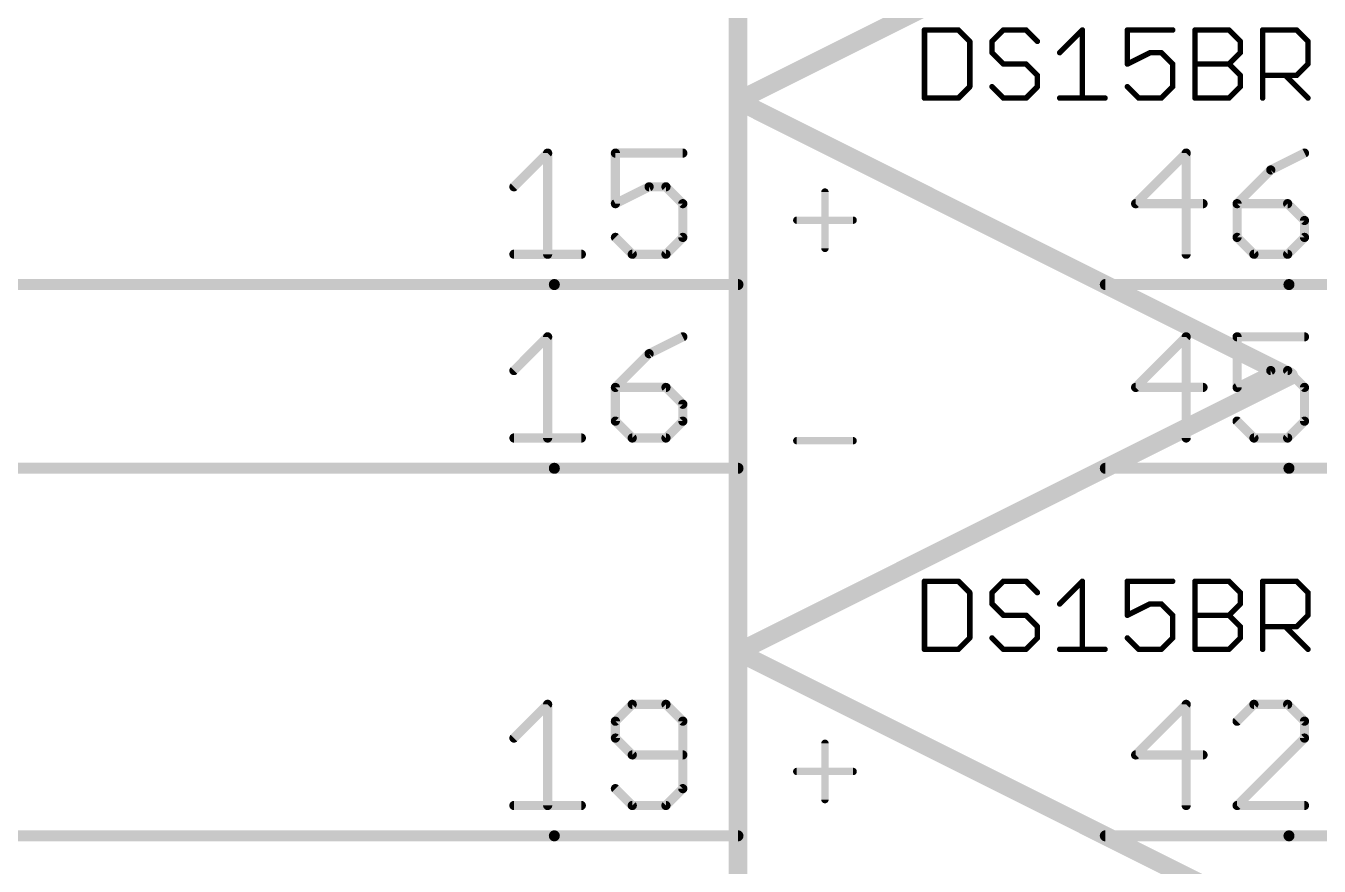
# Model space of a CAD drawing. Extents: x -72 to 265, y -97 to 216.
# Drawn here: x -53.03 to -35.14, y 45.3 to 56.92 of the extents above; entities that cross this region are included whole.
import ezdxf

# ---------------------------------------------------------------- set-up
doc = ezdxf.new("R2010")
doc.units = 0
for name, color, linetype in [('91', 94, 'CONTINUOUS'), ('94', 14, 'CONTINUOUS'), ('95', 251, 'CONTINUOUS'), ('96', 251, 'CONTINUOUS')]:
    doc.layers.add(name, color=color, linetype=linetype)

msp = doc.modelspace()

# ---------------------------------------------------------------- linework, layer by layer
at = {"layer": '91', "const_width": 0.1524}
for points in [[(-45.72, 53.34), (-58.42, 53.34)], [(-27.94, 53.34), (-35.56, 53.34)], [(-45.72, 50.8), (-58.42, 50.8)], [(-27.94, 50.8), (-35.56, 50.8)], [(-45.72, 45.72), (-58.42, 45.72)], [(-27.94, 45.72), (-35.56, 45.72)]]:
    msp.add_lwpolyline(points, dxfattribs=at)
at = {"layer": '91', "const_width": 0.0762}
for points in [[(-45.72, 53.3019, 1), (-45.72, 53.3781)], [(-35.56, 53.3781, 1), (-35.56, 53.3019)], [(-45.72, 50.7619, 1), (-45.72, 50.8381)], [(-35.56, 50.8381, 1), (-35.56, 50.7619)], [(-45.72, 45.6819, 1), (-45.72, 45.7581)], [(-35.56, 45.7581, 1), (-35.56, 45.6819)]]:
    msp.add_lwpolyline(points, format="xyb", dxfattribs=at)
at = {"layer": '94'}
for points, const_width in [([(-43.18, 63.5), (-43.18, 55.88)], 0.254), ([(-43.18, 55.88), (-35.56, 59.69)], 0.254), ([(-43.18, 55.88), (-43.18, 48.26)], 0.254), ([(-35.56, 52.07), (-43.18, 55.88)], 0.254), ([(-45.72, 53.34), (-43.18, 53.34)], 0.1524), ([(-35.56, 53.34), (-38.1, 53.34)], 0.1524), ([(-43.18, 48.26), (-35.56, 52.07)], 0.254), ([(-45.72, 50.8), (-43.18, 50.8)], 0.1524), ([(-35.56, 50.8), (-38.1, 50.8)], 0.1524), ([(-43.18, 48.26), (-43.18, 40.64)], 0.254), ([(-35.56, 44.45), (-43.18, 48.26)], 0.254), ([(-45.72, 45.72), (-43.18, 45.72)], 0.1524), ([(-35.56, 45.72), (-38.1, 45.72)], 0.1524)]:
    msp.add_lwpolyline(points, dxfattribs=dict(at, const_width=const_width))
for points, const_width in [([(-43.1165, 55.88, 1), (-43.2435, 55.88)], 0.127), ([(-43.1516, 55.9368, 1), (-43.2084, 55.8232)], 0.127), ([(-43.2084, 55.9368, 1), (-43.1516, 55.8232)], 0.127), ([(-43.2435, 55.88, 1), (-43.1165, 55.88)], 0.127), ([(-45.72, 53.3781, 1), (-45.72, 53.3019)], 0.0762), ([(-43.18, 53.3019, 1), (-43.18, 53.3781)], 0.0762), ([(-38.1, 53.3781, 1), (-38.1, 53.3019)], 0.0762), ([(-35.56, 53.3019, 1), (-35.56, 53.3781)], 0.0762), ([(-35.5316, 52.0132, 1), (-35.5884, 52.1268)], 0.127), ([(-35.5884, 52.0132, 1), (-35.5316, 52.1268)], 0.127), ([(-45.72, 50.8381, 1), (-45.72, 50.7619)], 0.0762), ([(-43.18, 50.7619, 1), (-43.18, 50.8381)], 0.0762), ([(-38.1, 50.8381, 1), (-38.1, 50.7619)], 0.0762), ([(-35.56, 50.7619, 1), (-35.56, 50.8381)], 0.0762), ([(-43.1165, 48.26, 1), (-43.2435, 48.26)], 0.127), ([(-43.1516, 48.3168, 1), (-43.2084, 48.2032)], 0.127), ([(-43.2084, 48.3168, 1), (-43.1516, 48.2032)], 0.127), ([(-43.2435, 48.26, 1), (-43.1165, 48.26)], 0.127), ([(-45.72, 45.7581, 1), (-45.72, 45.6819)], 0.0762), ([(-43.18, 45.6819, 1), (-43.18, 45.7581)], 0.0762), ([(-38.1, 45.7581, 1), (-38.1, 45.6819)], 0.0762), ([(-35.56, 45.6819, 1), (-35.56, 45.7581)], 0.0762)]:
    msp.add_lwpolyline(points, format="xyb", dxfattribs=dict(at, const_width=const_width))
at = {"layer": '95', "const_width": 0.127}
for points in [[(-46.2787, 54.6912), (-45.8126, 55.1573)], [(-45.8126, 55.1573), (-45.8126, 53.7591)], [(-43.9432, 55.1573), (-44.8754, 55.1573)], [(-44.8754, 55.1573), (-44.8754, 54.4582)], [(-36.9818, 55.1573), (-37.6809, 54.4582)], [(-36.9818, 53.7591), (-36.9818, 55.1573)], [(-35.3455, 55.1573), (-35.8116, 54.9243)], [(-35.8116, 54.9243), (-36.2776, 54.4582)], [(-44.8754, 54.4582), (-44.4093, 54.6912)], [(-44.4093, 54.6912), (-44.1763, 54.6912)], [(-44.1763, 54.6912), (-43.9432, 54.4582)], [(-43.9432, 54.4582), (-43.9432, 53.9921)], [(-37.6809, 54.4582), (-36.7488, 54.4582)], [(-36.2776, 54.4582), (-36.2776, 53.9921)], [(-35.5785, 54.4582), (-36.2776, 54.4582)], [(-35.3455, 54.2252), (-35.5785, 54.4582)], [(-35.3455, 53.9921), (-35.3455, 54.2252)], [(-44.6423, 53.7591), (-44.8754, 53.9921)], [(-43.9432, 53.9921), (-44.1763, 53.7591)], [(-36.2776, 53.9921), (-36.0446, 53.7591)], [(-35.5785, 53.7591), (-35.3455, 53.9921)], [(-46.2787, 53.7591), (-45.3465, 53.7591)], [(-44.1763, 53.7591), (-44.6423, 53.7591)], [(-36.0446, 53.7591), (-35.5785, 53.7591)], [(-46.2787, 52.1512), (-45.8126, 52.6173)], [(-45.8126, 52.6173), (-45.8126, 51.2191)], [(-43.9432, 52.6173), (-44.4093, 52.3843)], [(-36.9818, 52.6173), (-37.6809, 51.9182)], [(-36.9818, 51.2191), (-36.9818, 52.6173)], [(-35.3455, 52.6173), (-36.2776, 52.6173)], [(-36.2776, 52.6173), (-36.2776, 51.9182)], [(-44.4093, 52.3843), (-44.8754, 51.9182)], [(-36.2776, 51.9182), (-35.8116, 52.1512)], [(-35.8116, 52.1512), (-35.5785, 52.1512)], [(-35.5785, 52.1512), (-35.3455, 51.9182)], [(-44.8754, 51.9182), (-44.8754, 51.4521)], [(-44.1763, 51.9182), (-44.8754, 51.9182)], [(-43.9432, 51.6852), (-44.1763, 51.9182)], [(-37.6809, 51.9182), (-36.7488, 51.9182)], [(-35.3455, 51.9182), (-35.3455, 51.4521)], [(-43.9432, 51.4521), (-43.9432, 51.6852)], [(-44.8754, 51.4521), (-44.6423, 51.2191)], [(-44.1763, 51.2191), (-43.9432, 51.4521)], [(-36.0446, 51.2191), (-36.2776, 51.4521)], [(-35.3455, 51.4521), (-35.5785, 51.2191)], [(-46.2787, 51.2191), (-45.3465, 51.2191)], [(-44.6423, 51.2191), (-44.1763, 51.2191)], [(-35.5785, 51.2191), (-36.0446, 51.2191)], [(-46.2787, 47.0712), (-45.8126, 47.5373)], [(-45.8126, 47.5373), (-45.8126, 46.1391)], [(-44.6423, 47.5373), (-44.8754, 47.3043)], [(-44.1763, 47.5373), (-44.6423, 47.5373)], [(-43.9432, 47.3043), (-44.1763, 47.5373)], [(-36.9818, 47.5373), (-37.6809, 46.8382)], [(-36.9818, 46.1391), (-36.9818, 47.5373)], [(-36.0446, 47.5373), (-36.2776, 47.3043)], [(-35.5785, 47.5373), (-36.0446, 47.5373)], [(-35.3455, 47.3043), (-35.5785, 47.5373)], [(-44.8754, 47.3043), (-44.8754, 47.0712)], [(-43.9432, 46.3721), (-43.9432, 47.3043)], [(-35.3455, 47.0712), (-35.3455, 47.3043)], [(-44.8754, 47.0712), (-44.6423, 46.8382)], [(-36.2776, 46.1391), (-35.3455, 47.0712)], [(-44.6423, 46.8382), (-43.9432, 46.8382)], [(-37.6809, 46.8382), (-36.7488, 46.8382)], [(-44.8754, 46.3721), (-44.6423, 46.1391)], [(-44.1763, 46.1391), (-43.9432, 46.3721)], [(-46.2787, 46.1391), (-45.3465, 46.1391)], [(-44.6423, 46.1391), (-44.1763, 46.1391)], [(-35.3455, 46.1391), (-36.2776, 46.1391)]]:
    msp.add_lwpolyline(points, dxfattribs=at)
at = {"layer": '95', "const_width": 0.0635}
for points in [[(-45.7808, 55.1573, 1), (-45.8443, 55.1573)], [(-45.7901, 55.1348, 1), (-45.835, 55.1797)], [(-44.8754, 55.189, 1), (-44.8754, 55.1255)], [(-44.8436, 55.1573, 1), (-44.9071, 55.1573)], [(-43.9432, 55.1255, 1), (-43.9432, 55.189)], [(-36.9501, 55.1573, 1), (-37.0136, 55.1573)], [(-36.9594, 55.1348, 1), (-37.0043, 55.1797)], [(-35.3313, 55.1289, 1), (-35.3597, 55.1857)], [(-35.8258, 54.9527, 1), (-35.7974, 54.8959)], [(-35.7891, 54.9018, 1), (-35.834, 54.9467)], [(-46.3011, 54.7137, 1), (-46.2562, 54.6688)], [(-44.4093, 54.723, 1), (-44.4093, 54.6595)], [(-44.3951, 54.6628, 1), (-44.4235, 54.7196)], [(-44.1538, 54.7137, 1), (-44.1987, 54.6688)], [(-44.1763, 54.6595, 1), (-44.1763, 54.723)], [(-44.8896, 54.4866, 1), (-44.8612, 54.4298)], [(-44.9071, 54.4582, 1), (-44.8436, 54.4582)], [(-43.9115, 54.4582, 1), (-43.975, 54.4582)], [(-43.9657, 54.4357, 1), (-43.9208, 54.4806)], [(-37.6809, 54.4899, 1), (-37.6809, 54.4264)], [(-37.7034, 54.4806, 1), (-37.6584, 54.4357)], [(-36.7488, 54.4264, 1), (-36.7488, 54.4899)], [(-36.2459, 54.4582, 1), (-36.3094, 54.4582)], [(-36.2776, 54.4899, 1), (-36.2776, 54.4264)], [(-36.3001, 54.4806, 1), (-36.2552, 54.4357)], [(-35.5561, 54.4806, 1), (-35.601, 54.4357)], [(-35.5785, 54.4264, 1), (-35.5785, 54.4899)], [(-35.3137, 54.2252, 1), (-35.3772, 54.2252)], [(-35.3679, 54.2027, 1), (-35.323, 54.2476)], [(-44.8529, 54.0146, 1), (-44.8978, 53.9697)], [(-43.975, 53.9921, 1), (-43.9115, 53.9921)], [(-43.9208, 53.9697, 1), (-43.9657, 54.0146)], [(-36.2552, 54.0146, 1), (-36.3001, 53.9697)], [(-36.3094, 53.9921, 1), (-36.2459, 53.9921)], [(-35.3772, 53.9921, 1), (-35.3137, 53.9921)], [(-35.323, 53.9697, 1), (-35.3679, 54.0146)], [(-46.2787, 53.7909, 1), (-46.2787, 53.7274)], [(-45.8443, 53.7591, 1), (-45.7808, 53.7591)], [(-45.3465, 53.7274, 1), (-45.3465, 53.7909)], [(-44.6423, 53.7909, 1), (-44.6423, 53.7274)], [(-44.6648, 53.7366, 1), (-44.6199, 53.7816)], [(-44.1987, 53.7816, 1), (-44.1538, 53.7366)], [(-44.1763, 53.7274, 1), (-44.1763, 53.7909)], [(-37.0136, 53.7591, 1), (-36.9501, 53.7591)], [(-36.0446, 53.7909, 1), (-36.0446, 53.7274)], [(-36.067, 53.7366, 1), (-36.0221, 53.7816)], [(-35.601, 53.7816, 1), (-35.5561, 53.7366)], [(-35.5785, 53.7274, 1), (-35.5785, 53.7909)], [(-45.7808, 52.6173, 1), (-45.8443, 52.6173)], [(-45.7901, 52.5948, 1), (-45.835, 52.6397)], [(-43.9291, 52.5889, 1), (-43.9574, 52.6457)], [(-36.9501, 52.6173, 1), (-37.0136, 52.6173)], [(-36.9594, 52.5948, 1), (-37.0043, 52.6397)], [(-36.2776, 52.649, 1), (-36.2776, 52.5855)], [(-36.2459, 52.6173, 1), (-36.3094, 52.6173)], [(-35.3455, 52.5855, 1), (-35.3455, 52.649)], [(-44.4235, 52.4127, 1), (-44.3951, 52.3559)], [(-44.3869, 52.3618, 1), (-44.4318, 52.4067)], [(-46.3011, 52.1737, 1), (-46.2562, 52.1288)], [(-35.8116, 52.183, 1), (-35.8116, 52.1195)], [(-35.7974, 52.1228, 1), (-35.8258, 52.1796)], [(-35.5561, 52.1737, 1), (-35.601, 52.1288)], [(-35.5785, 52.1195, 1), (-35.5785, 52.183)], [(-44.8436, 51.9182, 1), (-44.9071, 51.9182)], [(-44.8754, 51.9499, 1), (-44.8754, 51.8864)], [(-44.8978, 51.9406, 1), (-44.8529, 51.8957)], [(-44.1538, 51.9406, 1), (-44.1987, 51.8957)], [(-44.1763, 51.8864, 1), (-44.1763, 51.9499)], [(-37.6809, 51.9499, 1), (-37.6809, 51.8864)], [(-37.7034, 51.9406, 1), (-37.6584, 51.8957)], [(-36.7488, 51.8864, 1), (-36.7488, 51.9499)], [(-36.2918, 51.9466, 1), (-36.2634, 51.8898)], [(-36.3094, 51.9182, 1), (-36.2459, 51.9182)], [(-35.3137, 51.9182, 1), (-35.3772, 51.9182)], [(-35.3679, 51.8957, 1), (-35.323, 51.9406)], [(-43.9115, 51.6852, 1), (-43.975, 51.6852)], [(-43.9657, 51.6627, 1), (-43.9208, 51.7076)], [(-44.8529, 51.4746, 1), (-44.8978, 51.4297)], [(-43.9208, 51.4297, 1), (-43.9657, 51.4746)], [(-36.2552, 51.4746, 1), (-36.3001, 51.4297)], [(-35.323, 51.4297, 1), (-35.3679, 51.4746)], [(-44.9071, 51.4521, 1), (-44.8436, 51.4521)], [(-43.975, 51.4521, 1), (-43.9115, 51.4521)], [(-35.3772, 51.4521, 1), (-35.3137, 51.4521)], [(-46.2787, 51.2509, 1), (-46.2787, 51.1874)], [(-45.8443, 51.2191, 1), (-45.7808, 51.2191)], [(-45.3465, 51.1874, 1), (-45.3465, 51.2509)], [(-44.6423, 51.2509, 1), (-44.6423, 51.1874)], [(-44.6648, 51.1966, 1), (-44.6199, 51.2416)], [(-44.1987, 51.2416, 1), (-44.1538, 51.1966)], [(-44.1763, 51.1874, 1), (-44.1763, 51.2509)], [(-37.0136, 51.2191, 1), (-36.9501, 51.2191)], [(-36.0446, 51.2509, 1), (-36.0446, 51.1874)], [(-36.067, 51.1966, 1), (-36.0221, 51.2416)], [(-35.601, 51.2416, 1), (-35.5561, 51.1966)], [(-35.5785, 51.1874, 1), (-35.5785, 51.2509)], [(-45.7808, 47.5373, 1), (-45.8443, 47.5373)], [(-45.7901, 47.5148, 1), (-45.835, 47.5597)], [(-44.6423, 47.569, 1), (-44.6423, 47.5055)], [(-44.6199, 47.5148, 1), (-44.6648, 47.5597)], [(-44.1538, 47.5597, 1), (-44.1987, 47.5148)], [(-44.1763, 47.5055, 1), (-44.1763, 47.569)], [(-36.9501, 47.5373, 1), (-37.0136, 47.5373)], [(-36.9594, 47.5148, 1), (-37.0043, 47.5597)], [(-36.0446, 47.569, 1), (-36.0446, 47.5055)], [(-36.0221, 47.5148, 1), (-36.067, 47.5597)], [(-35.5561, 47.5597, 1), (-35.601, 47.5148)], [(-35.5785, 47.5055, 1), (-35.5785, 47.569)], [(-44.8436, 47.3043, 1), (-44.9071, 47.3043)], [(-44.8978, 47.3267, 1), (-44.8529, 47.2818)], [(-43.9115, 47.3043, 1), (-43.975, 47.3043)], [(-43.9657, 47.2818, 1), (-43.9208, 47.3267)], [(-36.3001, 47.3267, 1), (-36.2552, 47.2818)], [(-35.3137, 47.3043, 1), (-35.3772, 47.3043)], [(-35.3679, 47.2818, 1), (-35.323, 47.3267)], [(-46.3011, 47.0937, 1), (-46.2562, 47.0488)], [(-44.9071, 47.0712, 1), (-44.8436, 47.0712)], [(-44.8529, 47.0937, 1), (-44.8978, 47.0488)], [(-35.3772, 47.0712, 1), (-35.3137, 47.0712)], [(-35.323, 47.0488, 1), (-35.3679, 47.0937)], [(-44.6423, 46.8699, 1), (-44.6423, 46.8064)], [(-44.6648, 46.8157, 1), (-44.6199, 46.8606)], [(-43.9432, 46.8064, 1), (-43.9432, 46.8699)], [(-37.6809, 46.8699, 1), (-37.6809, 46.8064)], [(-37.7034, 46.8606, 1), (-37.6584, 46.8157)], [(-36.7488, 46.8064, 1), (-36.7488, 46.8699)], [(-44.8529, 46.3946, 1), (-44.8978, 46.3497)], [(-43.975, 46.3721, 1), (-43.9115, 46.3721)], [(-43.9208, 46.3497, 1), (-43.9657, 46.3946)], [(-46.2787, 46.1709, 1), (-46.2787, 46.1073)], [(-45.8443, 46.1391, 1), (-45.7808, 46.1391)], [(-45.3465, 46.1073, 1), (-45.3465, 46.1709)], [(-44.6423, 46.1709, 1), (-44.6423, 46.1073)], [(-44.6648, 46.1166, 1), (-44.6199, 46.1616)], [(-44.1987, 46.1616, 1), (-44.1538, 46.1166)], [(-44.1763, 46.1073, 1), (-44.1763, 46.1709)], [(-37.0136, 46.1391, 1), (-36.9501, 46.1391)], [(-36.3001, 46.1616, 1), (-36.2552, 46.1166)], [(-36.2776, 46.1709, 1), (-36.2776, 46.1073)], [(-35.3455, 46.1073, 1), (-35.3455, 46.1709)]]:
    msp.add_lwpolyline(points, format="xyb", dxfattribs=at)
at = {"layer": '96'}
for points, const_width in [([(-40.5829, 56.8587, 1), (-40.621, 56.8587)], 0.0381), ([(-40.6019, 56.8778, 1), (-40.6019, 56.8397)], 0.0381), ([(-40.1181, 56.8722, 1), (-40.1451, 56.8452)], 0.0381), ([(-40.1316, 56.8397, 1), (-40.1316, 56.8778)], 0.0381), ([(-39.5096, 56.8778, 1), (-39.5096, 56.8397)], 0.0381), ([(-39.4961, 56.8452, 1), (-39.5231, 56.8722)], 0.0381), ([(-39.1826, 56.8722, 1), (-39.2096, 56.8452)], 0.0381), ([(-39.1961, 56.8397, 1), (-39.1961, 56.8778)], 0.0381), ([(-38.3983, 56.8587, 1), (-38.4364, 56.8587)], 0.0381), ([(-38.4039, 56.8452, 1), (-38.4308, 56.8722)], 0.0381), ([(-37.7953, 56.8778, 1), (-37.7953, 56.8397)], 0.0381), ([(-37.7763, 56.8587, 1), (-37.8144, 56.8587)], 0.0381), ([(-37.1683, 56.8397, 1), (-37.1683, 56.8778)], 0.0381), ([(-36.8408, 56.8587, 1), (-36.8789, 56.8587)], 0.0381), ([(-36.8598, 56.8778, 1), (-36.8598, 56.8397)], 0.0381), ([(-36.3761, 56.8722, 1), (-36.403, 56.8452)], 0.0381), ([(-36.3895, 56.8397, 1), (-36.3895, 56.8778)], 0.0381), ([(-35.9243, 56.8778, 1), (-35.9243, 56.8397)], 0.0381), ([(-35.9053, 56.8587, 1), (-35.9434, 56.8587)], 0.0381), ([(-35.4405, 56.8722, 1), (-35.4675, 56.8452)], 0.0381), ([(-35.454, 56.8397, 1), (-35.454, 56.8778)], 0.0381), ([(-39.9558, 56.7019, 1), (-39.9939, 56.7019)], 0.0381), ([(-39.9883, 56.6885, 1), (-39.9614, 56.7154)], 0.0381), ([(-39.6473, 56.7019, 1), (-39.6854, 56.7019)], 0.0381), ([(-39.6799, 56.7154, 1), (-39.6529, 56.6885)], 0.0381), ([(-39.0528, 56.6885, 1), (-39.0258, 56.7154)], 0.0381), ([(-36.2137, 56.7019, 1), (-36.2518, 56.7019)], 0.0381), ([(-36.2462, 56.6885, 1), (-36.2193, 56.7154)], 0.0381), ([(-35.2782, 56.7019, 1), (-35.3163, 56.7019)], 0.0381), ([(-35.3107, 56.6885, 1), (-35.2838, 56.7154)], 0.0381), ([(-39.6529, 56.5586, 1), (-39.6799, 56.5317)], 0.0381), ([(-39.6854, 56.5452, 1), (-39.6473, 56.5452)], 0.0381), ([(-38.7443, 56.5586, 1), (-38.7174, 56.5317)], 0.0381), ([(-37.4818, 56.5642, 1), (-37.4818, 56.5261)], 0.0381), ([(-37.4733, 56.5281, 1), (-37.4903, 56.5622)], 0.0381), ([(-37.3116, 56.5586, 1), (-37.3385, 56.5317)], 0.0381), ([(-37.325, 56.5261, 1), (-37.325, 56.5642)], 0.0381), ([(-36.2518, 56.5452, 1), (-36.2137, 56.5452)], 0.0381), ([(-36.2193, 56.5317, 1), (-36.2462, 56.5586)], 0.0381), ([(-39.5096, 56.4075, 1), (-39.5096, 56.3694)], 0.0381), ([(-39.5231, 56.3749, 1), (-39.4961, 56.4019)], 0.0381), ([(-39.1826, 56.4019, 1), (-39.2096, 56.3749)], 0.0381), ([(-39.1961, 56.3694, 1), (-39.1961, 56.4075)], 0.0381), ([(-37.8039, 56.4054, 1), (-37.7868, 56.3714)], 0.0381), ([(-37.8144, 56.3884, 1), (-37.7763, 56.3884)], 0.0381), ([(-37.1492, 56.3884, 1), (-37.1873, 56.3884)], 0.0381), ([(-37.1817, 56.3749, 1), (-37.1548, 56.4019)], 0.0381), ([(-36.8598, 56.4075, 1), (-36.8598, 56.3694)], 0.0381), ([(-36.3761, 56.4019, 1), (-36.403, 56.3749)], 0.0381), ([(-36.403, 56.4019, 1), (-36.3761, 56.3749)], 0.0381), ([(-36.3895, 56.3694, 1), (-36.3895, 56.4075)], 0.0381), ([(-35.3163, 56.3884, 1), (-35.2782, 56.3884)], 0.0381), ([(-35.2838, 56.3749, 1), (-35.3107, 56.4019)], 0.0381), ([(-39.0203, 56.2316, 1), (-39.0584, 56.2316)], 0.0381), ([(-39.0528, 56.2182, 1), (-39.0258, 56.2451)], 0.0381), ([(-36.2137, 56.2316, 1), (-36.2518, 56.2316)], 0.0381), ([(-36.2462, 56.2182, 1), (-36.2193, 56.2451)], 0.0381), ([(-35.9243, 56.2507, 1), (-35.9243, 56.2126)], 0.0381), ([(-35.5973, 56.2451, 1), (-35.6242, 56.2182)], 0.0381), ([(-35.4675, 56.2451, 1), (-35.4405, 56.2182)], 0.0381), ([(-35.454, 56.2126, 1), (-35.454, 56.2507)], 0.0381), ([(-39.9939, 56.0749, 1), (-39.9558, 56.0749)], 0.0381), ([(-39.9614, 56.0614, 1), (-39.9883, 56.0883)], 0.0381), ([(-39.6529, 56.0883, 1), (-39.6799, 56.0614)], 0.0381), ([(-39.0584, 56.0749, 1), (-39.0203, 56.0749)], 0.0381), ([(-39.0258, 56.0614, 1), (-39.0528, 56.0883)], 0.0381), ([(-37.7819, 56.0883, 1), (-37.8088, 56.0614)], 0.0381), ([(-37.1873, 56.0749, 1), (-37.1492, 56.0749)], 0.0381), ([(-37.1548, 56.0614, 1), (-37.1817, 56.0883)], 0.0381), ([(-36.2518, 56.0749, 1), (-36.2137, 56.0749)], 0.0381), ([(-36.2193, 56.0614, 1), (-36.2462, 56.0883)], 0.0381), ([(-40.621, 55.9181, 1), (-40.5829, 55.9181)], 0.0381), ([(-40.6019, 55.9372, 1), (-40.6019, 55.8991)], 0.0381), ([(-40.1451, 55.9316, 1), (-40.1181, 55.9046)], 0.0381), ([(-40.1316, 55.8991, 1), (-40.1316, 55.9372)], 0.0381), ([(-39.5096, 55.9372, 1), (-39.5096, 55.8991)], 0.0381), ([(-39.5231, 55.9046, 1), (-39.4961, 55.9316)], 0.0381), ([(-39.2096, 55.9316, 1), (-39.1826, 55.9046)], 0.0381), ([(-39.1961, 55.8991, 1), (-39.1961, 55.9372)], 0.0381), ([(-38.7309, 55.9372, 1), (-38.7309, 55.8991)], 0.0381), ([(-38.4364, 55.9181, 1), (-38.3983, 55.9181)], 0.0381), ([(-38.1038, 55.8991, 1), (-38.1038, 55.9372)], 0.0381), ([(-37.6386, 55.9372, 1), (-37.6386, 55.8991)], 0.0381), ([(-37.652, 55.9046, 1), (-37.6251, 55.9316)], 0.0381), ([(-37.3385, 55.9316, 1), (-37.3116, 55.9046)], 0.0381), ([(-37.325, 55.8991, 1), (-37.325, 55.9372)], 0.0381), ([(-36.8789, 55.9181, 1), (-36.8408, 55.9181)], 0.0381), ([(-36.8598, 55.9372, 1), (-36.8598, 55.8991)], 0.0381), ([(-36.403, 55.9316, 1), (-36.3761, 55.9046)], 0.0381), ([(-36.3895, 55.8991, 1), (-36.3895, 55.9372)], 0.0381), ([(-35.9434, 55.9181, 1), (-35.9053, 55.9181)], 0.0381), ([(-35.3107, 55.9046, 1), (-35.2838, 55.9316)], 0.0381), ([(-41.952, 54.6193, 1), (-42.0028, 54.6193)], 0.0508), ([(-42.3672, 54.2549, 1), (-42.3672, 54.2041)], 0.0508), ([(-41.5876, 54.2041, 1), (-41.5876, 54.2549)], 0.0508), ([(-42.0028, 53.8397, 1), (-41.952, 53.8397)], 0.0508), ([(-42.3672, 51.2069, 1), (-42.3672, 51.1561)], 0.0508), ([(-41.5876, 51.1561, 1), (-41.5876, 51.2069)], 0.0508), ([(-40.5829, 49.2387, 1), (-40.621, 49.2387)], 0.0381), ([(-40.6019, 49.2578, 1), (-40.6019, 49.2197)], 0.0381), ([(-40.1181, 49.2522, 1), (-40.1451, 49.2252)], 0.0381), ([(-40.1316, 49.2197, 1), (-40.1316, 49.2578)], 0.0381), ([(-39.5096, 49.2578, 1), (-39.5096, 49.2197)], 0.0381), ([(-39.4961, 49.2252, 1), (-39.5231, 49.2522)], 0.0381), ([(-39.1826, 49.2522, 1), (-39.2096, 49.2252)], 0.0381), ([(-39.1961, 49.2197, 1), (-39.1961, 49.2578)], 0.0381), ([(-38.3983, 49.2387, 1), (-38.4364, 49.2387)], 0.0381), ([(-38.4039, 49.2252, 1), (-38.4308, 49.2522)], 0.0381), ([(-37.7953, 49.2578, 1), (-37.7953, 49.2197)], 0.0381), ([(-37.7763, 49.2387, 1), (-37.8144, 49.2387)], 0.0381), ([(-37.1683, 49.2197, 1), (-37.1683, 49.2578)], 0.0381), ([(-36.8408, 49.2387, 1), (-36.8789, 49.2387)], 0.0381), ([(-36.8598, 49.2578, 1), (-36.8598, 49.2197)], 0.0381), ([(-36.3761, 49.2522, 1), (-36.403, 49.2252)], 0.0381), ([(-36.3895, 49.2197, 1), (-36.3895, 49.2578)], 0.0381), ([(-35.9243, 49.2578, 1), (-35.9243, 49.2197)], 0.0381), ([(-35.9053, 49.2387, 1), (-35.9434, 49.2387)], 0.0381), ([(-35.4405, 49.2522, 1), (-35.4675, 49.2252)], 0.0381), ([(-35.454, 49.2197, 1), (-35.454, 49.2578)], 0.0381), ([(-39.9558, 49.0819, 1), (-39.9939, 49.0819)], 0.0381), ([(-39.9883, 49.0685, 1), (-39.9614, 49.0954)], 0.0381), ([(-39.6473, 49.0819, 1), (-39.6854, 49.0819)], 0.0381), ([(-39.6799, 49.0954, 1), (-39.6529, 49.0685)], 0.0381), ([(-39.0528, 49.0685, 1), (-39.0258, 49.0954)], 0.0381), ([(-36.2137, 49.0819, 1), (-36.2518, 49.0819)], 0.0381), ([(-36.2462, 49.0685, 1), (-36.2193, 49.0954)], 0.0381), ([(-35.2782, 49.0819, 1), (-35.3163, 49.0819)], 0.0381), ([(-35.3107, 49.0685, 1), (-35.2838, 49.0954)], 0.0381), ([(-39.6529, 48.9386, 1), (-39.6799, 48.9117)], 0.0381), ([(-39.6854, 48.9252, 1), (-39.6473, 48.9252)], 0.0381), ([(-38.7443, 48.9386, 1), (-38.7174, 48.9117)], 0.0381), ([(-37.4818, 48.9442, 1), (-37.4818, 48.9061)], 0.0381), ([(-37.4733, 48.9081, 1), (-37.4903, 48.9422)], 0.0381), ([(-37.3116, 48.9386, 1), (-37.3385, 48.9117)], 0.0381), ([(-37.325, 48.9061, 1), (-37.325, 48.9442)], 0.0381), ([(-36.2518, 48.9252, 1), (-36.2137, 48.9252)], 0.0381), ([(-36.2193, 48.9117, 1), (-36.2462, 48.9386)], 0.0381), ([(-39.5096, 48.7874, 1), (-39.5096, 48.7493)], 0.0381), ([(-39.5231, 48.7549, 1), (-39.4961, 48.7819)], 0.0381), ([(-39.1826, 48.7819, 1), (-39.2096, 48.7549)], 0.0381), ([(-39.1961, 48.7493, 1), (-39.1961, 48.7874)], 0.0381), ([(-39.0203, 48.6116, 1), (-39.0584, 48.6116)], 0.0381), ([(-37.8039, 48.7854, 1), (-37.7868, 48.7514)], 0.0381), ([(-37.8144, 48.7684, 1), (-37.7763, 48.7684)], 0.0381), ([(-37.1492, 48.7684, 1), (-37.1873, 48.7684)], 0.0381), ([(-37.1817, 48.7549, 1), (-37.1548, 48.7819)], 0.0381), ([(-36.8598, 48.7874, 1), (-36.8598, 48.7493)], 0.0381), ([(-36.3761, 48.7819, 1), (-36.403, 48.7549)], 0.0381), ([(-36.403, 48.7819, 1), (-36.3761, 48.7549)], 0.0381), ([(-36.3895, 48.7493, 1), (-36.3895, 48.7874)], 0.0381), ([(-36.2137, 48.6116, 1), (-36.2518, 48.6116)], 0.0381), ([(-35.9243, 48.6307, 1), (-35.9243, 48.5926)], 0.0381), ([(-35.5973, 48.6251, 1), (-35.6242, 48.5982)], 0.0381), ([(-35.454, 48.5926, 1), (-35.454, 48.6307)], 0.0381), ([(-35.3163, 48.7684, 1), (-35.2782, 48.7684)], 0.0381), ([(-35.2838, 48.7549, 1), (-35.3107, 48.7819)], 0.0381), ([(-39.9939, 48.4549, 1), (-39.9558, 48.4549)], 0.0381), ([(-39.9614, 48.4414, 1), (-39.9883, 48.4683)], 0.0381), ([(-39.6529, 48.4683, 1), (-39.6799, 48.4414)], 0.0381), ([(-39.0584, 48.4549, 1), (-39.0203, 48.4549)], 0.0381), ([(-39.0528, 48.5982, 1), (-39.0258, 48.6251)], 0.0381), ([(-39.0258, 48.4414, 1), (-39.0528, 48.4683)], 0.0381), ([(-37.7819, 48.4683, 1), (-37.8088, 48.4414)], 0.0381), ([(-37.1873, 48.4549, 1), (-37.1492, 48.4549)], 0.0381), ([(-37.1548, 48.4414, 1), (-37.1817, 48.4683)], 0.0381), ([(-36.2518, 48.4549, 1), (-36.2137, 48.4549)], 0.0381), ([(-36.2462, 48.5982, 1), (-36.2193, 48.6251)], 0.0381), ([(-36.2193, 48.4414, 1), (-36.2462, 48.4683)], 0.0381), ([(-35.4675, 48.6251, 1), (-35.4405, 48.5982)], 0.0381), ([(-40.621, 48.2981, 1), (-40.5829, 48.2981)], 0.0381), ([(-40.6019, 48.3172, 1), (-40.6019, 48.2791)], 0.0381), ([(-40.1451, 48.3116, 1), (-40.1181, 48.2846)], 0.0381), ([(-40.1316, 48.2791, 1), (-40.1316, 48.3172)], 0.0381), ([(-39.5096, 48.3172, 1), (-39.5096, 48.2791)], 0.0381), ([(-39.5231, 48.2846, 1), (-39.4961, 48.3116)], 0.0381), ([(-39.2096, 48.3116, 1), (-39.1826, 48.2846)], 0.0381), ([(-39.1961, 48.2791, 1), (-39.1961, 48.3172)], 0.0381), ([(-38.7309, 48.3172, 1), (-38.7309, 48.2791)], 0.0381), ([(-38.4364, 48.2981, 1), (-38.3983, 48.2981)], 0.0381), ([(-38.1038, 48.2791, 1), (-38.1038, 48.3172)], 0.0381), ([(-37.6386, 48.3172, 1), (-37.6386, 48.2791)], 0.0381), ([(-37.652, 48.2846, 1), (-37.6251, 48.3116)], 0.0381), ([(-37.3385, 48.3116, 1), (-37.3116, 48.2846)], 0.0381), ([(-37.325, 48.2791, 1), (-37.325, 48.3172)], 0.0381), ([(-36.8789, 48.2981, 1), (-36.8408, 48.2981)], 0.0381), ([(-36.8598, 48.3172, 1), (-36.8598, 48.2791)], 0.0381), ([(-36.403, 48.3116, 1), (-36.3761, 48.2846)], 0.0381), ([(-36.3895, 48.2791, 1), (-36.3895, 48.3172)], 0.0381), ([(-35.9434, 48.2981, 1), (-35.9053, 48.2981)], 0.0381), ([(-35.3107, 48.2846, 1), (-35.2838, 48.3116)], 0.0381), ([(-41.952, 46.9993, 1), (-42.0028, 46.9993)], 0.0508), ([(-42.3672, 46.6349, 1), (-42.3672, 46.5841)], 0.0508), ([(-41.5876, 46.5841, 1), (-41.5876, 46.6349)], 0.0508), ([(-42.0028, 46.2197, 1), (-41.952, 46.2197)], 0.0508)]:
    msp.add_lwpolyline(points, format="xyb", dxfattribs=dict(at, const_width=const_width))
for points, const_width in [([(-40.6019, 56.8587), (-40.6019, 55.9181)], 0.0762), ([(-40.1316, 56.8587), (-40.6019, 56.8587)], 0.0762), ([(-39.9748, 56.7019), (-40.1316, 56.8587)], 0.0762), ([(-39.5096, 56.8587), (-39.6664, 56.7019)], 0.0762), ([(-39.1961, 56.8587), (-39.5096, 56.8587)], 0.0762), ([(-39.0393, 56.7019), (-39.1961, 56.8587)], 0.0762), ([(-38.7309, 56.5452), (-38.4173, 56.8587)], 0.0762), ([(-38.4173, 56.8587), (-38.4173, 55.9181)], 0.0762), ([(-37.1683, 56.8587), (-37.7953, 56.8587)], 0.0762), ([(-37.7953, 56.8587), (-37.7953, 56.3884)], 0.0762), ([(-36.8598, 55.9181), (-36.8598, 56.8587)], 0.0762), ([(-36.8598, 56.8587), (-36.3895, 56.8587)], 0.0762), ([(-36.3895, 56.8587), (-36.2328, 56.7019)], 0.0762), ([(-35.9243, 55.9181), (-35.9243, 56.8587)], 0.0762), ([(-35.9243, 56.8587), (-35.454, 56.8587)], 0.0762), ([(-35.454, 56.8587), (-35.2972, 56.7019)], 0.0762), ([(-39.9748, 56.0749), (-39.9748, 56.7019)], 0.0762), ([(-39.6664, 56.7019), (-39.6664, 56.5452)], 0.0762), ([(-36.2328, 56.7019), (-36.2328, 56.5452)], 0.0762), ([(-35.2972, 56.7019), (-35.2972, 56.3884)], 0.0762), ([(-39.6664, 56.5452), (-39.5096, 56.3884)], 0.0762), ([(-37.7953, 56.3884), (-37.4818, 56.5452)], 0.0762), ([(-37.4818, 56.5452), (-37.325, 56.5452)], 0.0762), ([(-37.325, 56.5452), (-37.1683, 56.3884)], 0.0762), ([(-36.2328, 56.5452), (-36.3895, 56.3884)], 0.0762), ([(-39.5096, 56.3884), (-39.1961, 56.3884)], 0.0762), ([(-39.1961, 56.3884), (-39.0393, 56.2316)], 0.0762), ([(-37.1683, 56.3884), (-37.1683, 56.0749)], 0.0762), ([(-36.8598, 56.3884), (-36.3895, 56.3884)], 0.0762), ([(-36.3895, 56.3884), (-36.2328, 56.2316)], 0.0762), ([(-35.2972, 56.3884), (-35.454, 56.2316)], 0.0762), ([(-39.0393, 56.2316), (-39.0393, 56.0749)], 0.0762), ([(-36.2328, 56.2316), (-36.2328, 56.0749)], 0.0762), ([(-35.454, 56.2316), (-35.9243, 56.2316)], 0.0762), ([(-35.6108, 56.2316), (-35.2972, 55.9181)], 0.0762), ([(-40.1316, 55.9181), (-39.9748, 56.0749)], 0.0762), ([(-39.5096, 55.9181), (-39.6664, 56.0749)], 0.0762), ([(-39.0393, 56.0749), (-39.1961, 55.9181)], 0.0762), ([(-37.6386, 55.9181), (-37.7953, 56.0749)], 0.0762), ([(-37.1683, 56.0749), (-37.325, 55.9181)], 0.0762), ([(-36.2328, 56.0749), (-36.3895, 55.9181)], 0.0762), ([(-40.6019, 55.9181), (-40.1316, 55.9181)], 0.0762), ([(-39.1961, 55.9181), (-39.5096, 55.9181)], 0.0762), ([(-38.7309, 55.9181), (-38.1038, 55.9181)], 0.0762), ([(-37.325, 55.9181), (-37.6386, 55.9181)], 0.0762), ([(-36.3895, 55.9181), (-36.8598, 55.9181)], 0.0762), ([(-41.9774, 54.6193), (-41.9774, 53.8397)], 0.1016), ([(-42.3672, 54.2295), (-41.5876, 54.2295)], 0.1016), ([(-42.3672, 51.1815), (-41.5876, 51.1815)], 0.1016), ([(-40.6019, 49.2387), (-40.6019, 48.2981)], 0.0762), ([(-40.1316, 49.2387), (-40.6019, 49.2387)], 0.0762), ([(-39.9748, 49.0819), (-40.1316, 49.2387)], 0.0762), ([(-39.5096, 49.2387), (-39.6664, 49.0819)], 0.0762), ([(-39.1961, 49.2387), (-39.5096, 49.2387)], 0.0762), ([(-39.0393, 49.0819), (-39.1961, 49.2387)], 0.0762), ([(-38.7309, 48.9252), (-38.4173, 49.2387)], 0.0762), ([(-38.4173, 49.2387), (-38.4173, 48.2981)], 0.0762), ([(-37.1683, 49.2387), (-37.7953, 49.2387)], 0.0762), ([(-37.7953, 49.2387), (-37.7953, 48.7684)], 0.0762), ([(-36.8598, 48.2981), (-36.8598, 49.2387)], 0.0762), ([(-36.8598, 49.2387), (-36.3895, 49.2387)], 0.0762), ([(-36.3895, 49.2387), (-36.2328, 49.0819)], 0.0762), ([(-35.9243, 48.2981), (-35.9243, 49.2387)], 0.0762), ([(-35.9243, 49.2387), (-35.454, 49.2387)], 0.0762), ([(-35.454, 49.2387), (-35.2972, 49.0819)], 0.0762), ([(-39.9748, 48.4549), (-39.9748, 49.0819)], 0.0762), ([(-39.6664, 49.0819), (-39.6664, 48.9252)], 0.0762), ([(-36.2328, 49.0819), (-36.2328, 48.9252)], 0.0762), ([(-35.2972, 49.0819), (-35.2972, 48.7684)], 0.0762), ([(-39.6664, 48.9252), (-39.5096, 48.7684)], 0.0762), ([(-37.7953, 48.7684), (-37.4818, 48.9252)], 0.0762), ([(-37.4818, 48.9252), (-37.325, 48.9252)], 0.0762), ([(-37.325, 48.9252), (-37.1683, 48.7684)], 0.0762), ([(-36.2328, 48.9252), (-36.3895, 48.7684)], 0.0762), ([(-39.5096, 48.7684), (-39.1961, 48.7684)], 0.0762), ([(-39.1961, 48.7684), (-39.0393, 48.6116)], 0.0762), ([(-39.0393, 48.6116), (-39.0393, 48.4549)], 0.0762), ([(-37.1683, 48.7684), (-37.1683, 48.4549)], 0.0762), ([(-36.8598, 48.7684), (-36.3895, 48.7684)], 0.0762), ([(-36.3895, 48.7684), (-36.2328, 48.6116)], 0.0762), ([(-36.2328, 48.6116), (-36.2328, 48.4549)], 0.0762), ([(-35.454, 48.6116), (-35.9243, 48.6116)], 0.0762), ([(-35.6108, 48.6116), (-35.2972, 48.2981)], 0.0762), ([(-35.2972, 48.7684), (-35.454, 48.6116)], 0.0762), ([(-40.1316, 48.2981), (-39.9748, 48.4549)], 0.0762), ([(-39.5096, 48.2981), (-39.6664, 48.4549)], 0.0762), ([(-39.0393, 48.4549), (-39.1961, 48.2981)], 0.0762), ([(-37.6386, 48.2981), (-37.7953, 48.4549)], 0.0762), ([(-37.1683, 48.4549), (-37.325, 48.2981)], 0.0762), ([(-36.2328, 48.4549), (-36.3895, 48.2981)], 0.0762), ([(-40.6019, 48.2981), (-40.1316, 48.2981)], 0.0762), ([(-39.1961, 48.2981), (-39.5096, 48.2981)], 0.0762), ([(-38.7309, 48.2981), (-38.1038, 48.2981)], 0.0762), ([(-37.325, 48.2981), (-37.6386, 48.2981)], 0.0762), ([(-36.3895, 48.2981), (-36.8598, 48.2981)], 0.0762), ([(-41.9774, 46.9993), (-41.9774, 46.2197)], 0.1016), ([(-42.3672, 46.6095), (-41.5876, 46.6095)], 0.1016)]:
    msp.add_lwpolyline(points, dxfattribs=dict(at, const_width=const_width))

doc.saveas('drawing.dxf')
